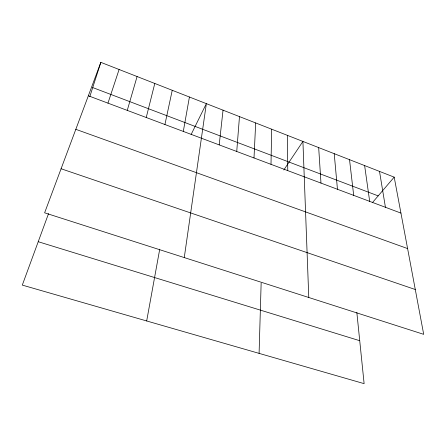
<?xml version="1.0" encoding="UTF-8"?>
<svg xmlns="http://www.w3.org/2000/svg" width="446" height="446" viewBox="0 0 446 446"><rect width="100%" height="100%" fill="white"/><g stroke="black" fill="none" stroke-linecap="round" stroke-linejoin="round"><path stroke-width="0.67" d="M271.006 164.34L271.653 129.195M259.087 353.366L261.144 283.099M254.003 157.956L255.681 122.945M236.737 151.478L239.48 116.601M219.203 144.894L223.039 110.168M184.265 257.582L206.353 103.639L191.139 134.486M183.3 131.419L189.422 97.016M146.678 320.964L159.729 249.208M164.92 124.523L172.24 90.293M146.238 117.51L154.79 83.463M127.255 110.385L137.084 76.534M89.797 96.654L100.841 62.351L394.192 177.146L423.7 334.338L44.622 212.814L100.841 62.351M107.96 103.143L119.099 69.498M48.536 213.617L22.3 285.106L364.12 383.649L356.839 312.44M283.823 169.971L302.918 141.427L308.777 297.499M372.494 202.54L394.192 177.146M38.222 241.715L359.732 340.716M61.085 168.75L415.287 289.515M75.814 129.323L407.599 248.573M88.347 95.784L400.943 213.104M92.718 87.567L378.18 195.883M379.513 171.403L385.428 207.284M364.627 165.577L369.678 201.369M349.53 159.668L353.689 195.37M334.216 153.675L337.46 189.277M318.678 147.598L320.981 183.094M287.397 135.355L287.754 170.623"/></g></svg>
